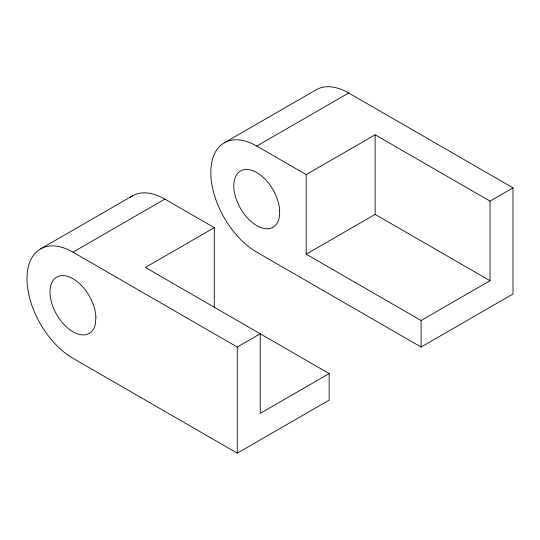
<?xml version="1.0" encoding="UTF-8"?>
<svg xmlns="http://www.w3.org/2000/svg" width="540" height="540" viewBox="0 0 540 540"><rect width="100%" height="100%" fill="white"/><g stroke="black" fill="none" stroke-linecap="round" stroke-linejoin="round"><path stroke-width="0.81" d="M40.459 248.954L132.368 195.892M224.276 142.83L316.184 89.768A64.989 37.523 60 0 1 348.678 92.988L513 187.853L513 293.983L421.092 347.045L256.77 252.173A64.989 37.523 60 0 1 210.816 172.584A64.989 37.523 60 0 1 256.77 146.05L348.678 92.988M214.299 227.651L145.368 267.449L329.184 373.579L329.184 400.106L237.276 453.168L72.954 358.304A64.989 37.523 60 0 1 27 278.707A64.989 37.523 60 0 1 72.954 252.173L164.862 199.112L214.299 227.651L214.299 307.247M256.77 146.05L306.207 174.589L375.138 134.791L490.023 201.123L513 187.853M306.207 174.589L306.207 254.185L375.138 214.387L490.023 280.719L490.023 201.123M72.954 252.173L237.276 347.045L260.253 333.781L260.253 413.377L329.184 373.579M306.207 254.185L421.092 320.51L490.023 280.719M421.092 320.51L421.092 347.045M375.138 134.791L375.138 214.387M237.276 347.045L237.276 453.168M130.322 197.235A64.989 37.523 60 0 1 164.862 199.112M95.891 316.933L95.459 323.595A32.495 18.758 60 0 1 59.238 318.6A32.495 18.758 60 0 1 62.046 275.589A32.495 18.758 60 0 1 95.891 316.933M279.707 210.809L279.275 217.465A32.495 18.758 60 0 1 243.054 212.476A32.495 18.758 60 0 1 245.862 169.466A32.495 18.758 60 0 1 279.707 210.809"/></g></svg>
